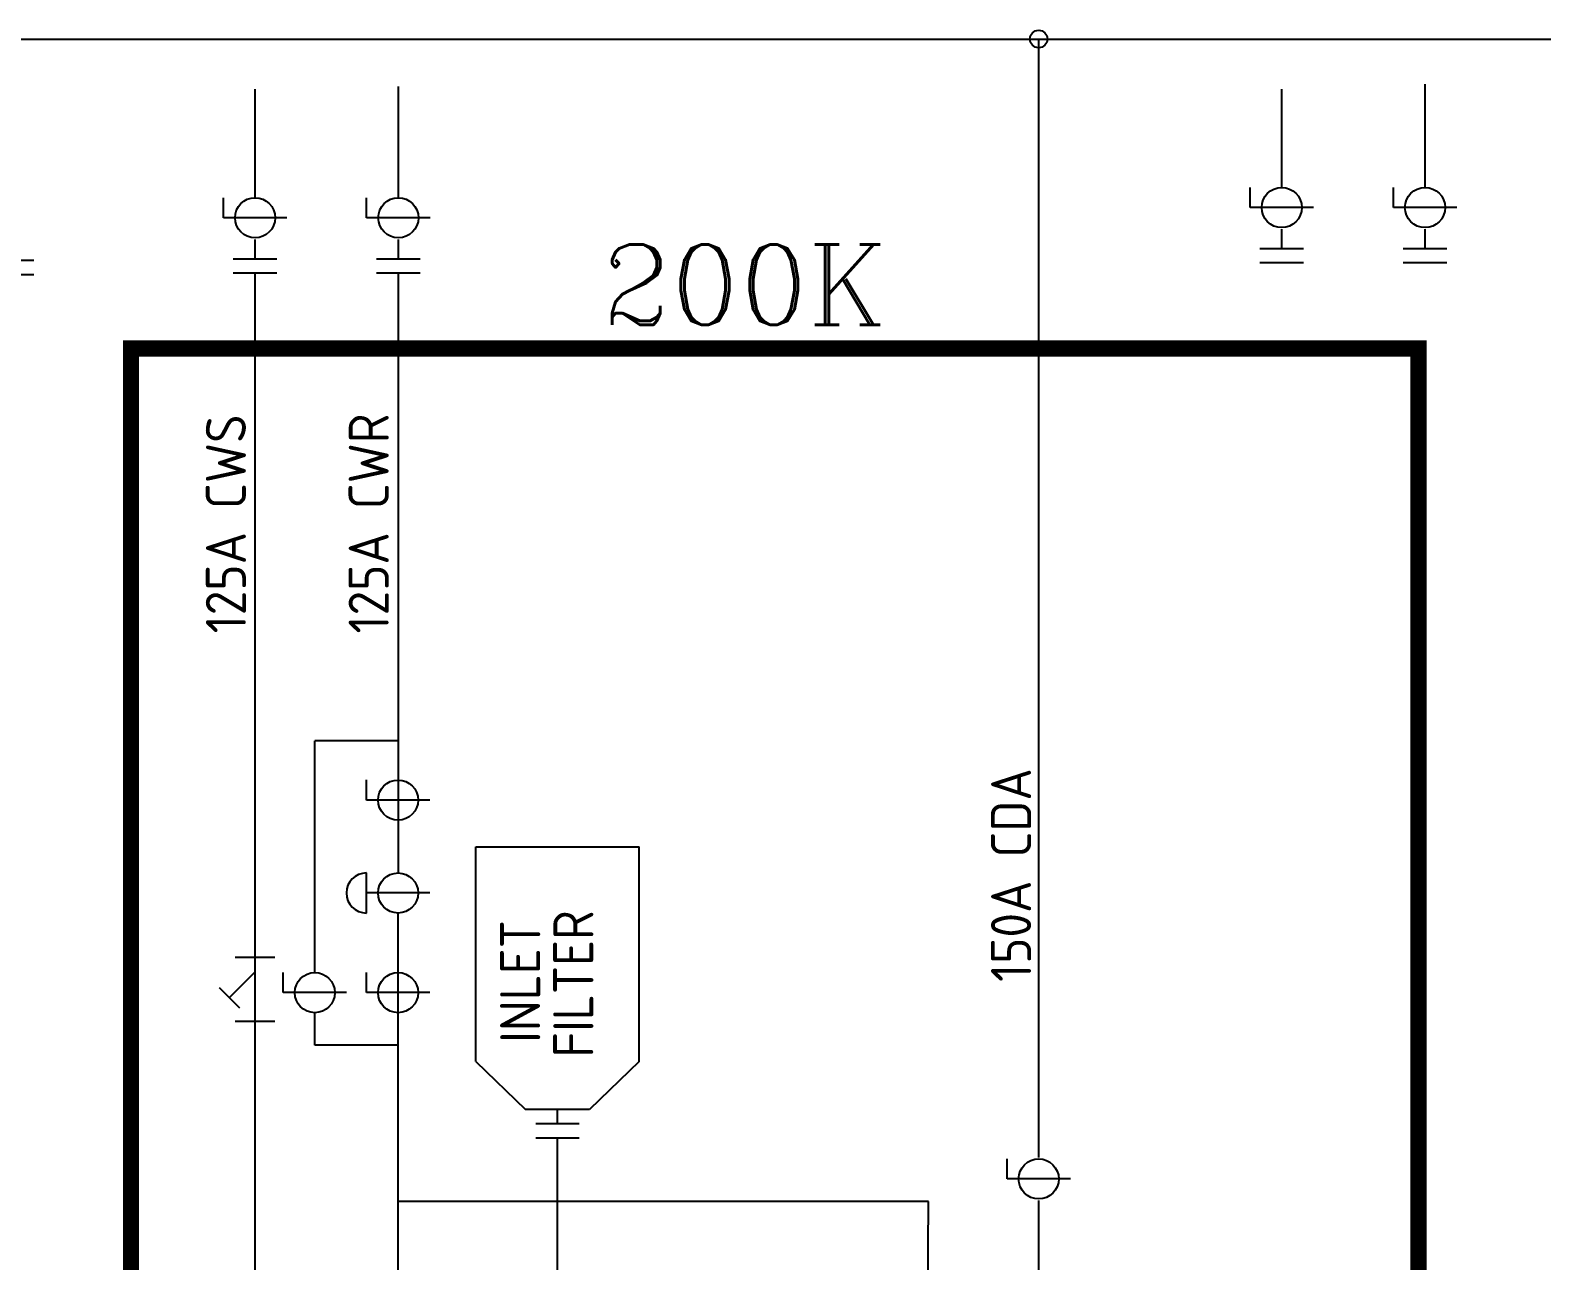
# Model space of a CAD drawing. Header units: millimetres. Extents: x -418 to 883, y -30 to 1351.
# Drawn here: x 100.5 to 194.7, y 1131.6 to 1208.3 of the extents above; entities that cross this region are included whole.
import ezdxf
from ezdxf.enums import TextEntityAlignment as Align

# ---------------------------------------------------------------- set-up
doc = ezdxf.new("R2010")
doc.units = ezdxf.units.MM
doc.header["$LTSCALE"] = 10
doc.linetypes.add('HIDDEN', pattern=[0.375, 0.25, -0.125])
doc.linetypes.add('PHANTOM', pattern=[2.5, 1.25, -0.25, 0.25, -0.25, 0.25, -0.25])
for name, color, linetype in [('U-CDA-EQ', 22, 'Continuous'), ('U-CDA-EQ-P2', 9, 'Continuous'), ('U-CDA-PIPE', 203, 'Continuous'), ('U-CDA-TXT-01', 3, 'Continuous'), ('U-CDA-V', 2, 'Continuous'), ('U-CH-PIPE', 130, 'Continuous'), ('U-CW-V', 3, 'Continuous')]:
    doc.layers.add(name, color=color, linetype=linetype)
doc.styles.add('AA-TXT', font='isocp.shx', dxfattribs={"bigfont": 'chineset.shx'})
doc.styles.add('STDTEXT', font='complex.shx', dxfattribs={"bigfont": 'chineset.shx'})

# ---------------------------------------------------------------- blocks, each defined once
blk = doc.blocks.new('A$C5D640173')
at = {"layer": 'U-CDA-V'}
for p, q in [((0, 0), (0, 2.717)), ((0.881, 0), (0.881, 2.717))]:
    blk.add_line(p, q, dxfattribs=at)
blk = doc.blocks.new('A$Ce43be265')
at = {"layer": 'U-CDA-V', "rotation": 270}
blk.add_blockref('A$C5D640173', (51.742, 124.978), dxfattribs=at)
blk = doc.blocks.new('A$C05D23F1C')
at = {"layer": 'U-CW-V', "color": 2}
for p, q in [((1.25, 0), (1.25, 3.951)), ((1.25, 3.951), (2.503, 3.951))]:
    blk.add_line(p, q, dxfattribs=at)
blk.add_circle((1.25, 1.975), 1.25, dxfattribs=at)
blk = doc.blocks.new('A$Cd9908ede')
at = {"layer": 'U-CDA-EQ'}
for p, q in [((18.005, 88.327), (28.195, 88.327)), ((18.005, 74.955), (18.005, 88.327)), ((28.195, 74.955), (28.195, 88.327)), ((18.005, 74.955), (21.104, 71.967)), ((28.195, 74.955), (25.096, 71.967)), ((25.096, 71.967), (21.104, 71.967)), ((23.1, 71.066), (23.1, 71.967))]:
    blk.add_line(p, q, dxfattribs=at)
at = {"layer": 'U-CDA-EQ', "color": 2}
for p, q in [((24.459, 71.066), (21.741, 71.066)), ((24.459, 70.185), (21.741, 70.185))]:
    blk.add_line(p, q, dxfattribs=at)
at = {"layer": 'U-CDA-PIPE'}
for p, q in [((53.1, 68.982), (53.1, 138.663)), ((23.1, 53.039), (23.1, 70.185)), ((53.1, 60.796), (53.1, 66.294))]:
    blk.add_line(p, q, dxfattribs=at)
at = {"layer": 'U-CDA-V'}
for p, q in [((5.481, 81.436), (3.006, 81.436)), ((4.229, 81.436), (4.229, 77.438)), ((4.229, 80.525), (2.642, 78.939)), ((2.009, 79.572), (3.275, 78.306)), ((2.009, 79.572), (3.275, 78.306)), ((5.481, 77.438), (3.006, 77.438))]:
    blk.add_line(p, q, dxfattribs=at)
at = {"layer": 'U-CH-PIPE'}
for p, q in [((4.244, 128.776), (4.244, 134.91)), ((13.177, 128.776), (13.177, 135.205)), ((4.244, 124.978), (4.244, 126.182)), ((13.177, 124.978), (13.177, 126.182)), ((4.244, 31.171), (4.244, 124.096)), ((13.177, 86.705), (13.177, 124.096)), ((7.968, 80.495), (7.968, 94.935)), ((13.162, 94.935), (7.968, 94.935)), ((13.162, 36.69), (13.162, 84.205)), ((7.968, 75.975), (7.968, 77.995)), ((13.162, 75.975), (7.968, 75.975)), ((46.222, 66.236), (13.162, 66.236)), ((46.164, 55.626), (46.222, 66.236))]:
    blk.add_line(p, q, dxfattribs=at)
at = {"layer": 'U-CW-V', "color": 2}
for p, q in [((11.187, 84.205), (11.187, 86.708)), ((15.137, 85.455), (11.187, 85.455))]:
    blk.add_line(p, q, dxfattribs=at)
blk.add_circle((13.162, 85.455), 1.25, dxfattribs=at)
blk.add_arc((11.187, 85.455), 1.25, 90, 270, dxfattribs=at)
at = {"layer": 'U-CDA-V'}
for name, p, rotation in [('A$C05D23F1C', (6.219, 126.276), 90), ('A$C05D23F1C', (15.152, 126.276), 90), ('A$C5D640173', (2.885, 124.978), 270), ('A$C5D640173', (11.818, 124.978), 270), ('A$C05D23F1C', (55.076, 66.388), 90)]:
    blk.add_blockref(name, p, dxfattribs=dict(at, rotation=rotation))
at = {"layer": 'U-CDA-V', "linetype": 'HIDDEN', "rotation": 90}
for p in [(15.137, 89.995), (9.943, 77.995), (15.137, 77.995)]:
    blk.add_blockref('A$C05D23F1C', p, dxfattribs=at)
at = {"layer": 'U-CDA-EQ', "style": 'AA-TXT'}
for s, p in [('FILTER', (25.333, 75.195)), ('INLET', (22.023, 76.116))]:
    blk.add_text(s, height=2.5, rotation=90, dxfattribs=at).set_placement(p)
at = {"layer": 'U-CDA-TXT-01', "style": 'AA-TXT'}
for s, p in [('125A CWS', (3.673, 101.638)), ('125A CWR', (12.576, 101.624))]:
    blk.add_text(s, height=2.5, rotation=90, dxfattribs=at).set_placement(p)
blk.add_text('150A CDA', height=2.5, rotation=90, dxfattribs=at).set_placement((51.377, 86.574), align=Align.MIDDLE_CENTER)

msp = doc.modelspace()

# ---------------------------------------------------------------- linework, layer by layer
at = {"layer": 'U-CDA-EQ-P2', "linetype": 'PHANTOM', "const_width": 1}
msp.add_lwpolyline([(106.758, 1070.731), (187.034, 1070.731), (187.034, 1188.438), (106.758, 1188.438)], close=True, dxfattribs=at)
at = {"layer": 'U-CDA-PIPE'}
msp.add_line((33.194, 1207.72), (443.942, 1207.72), dxfattribs=at)
msp.add_circle((163.354, 1207.72), 0.548, dxfattribs=at)
at = {"layer": 'U-CH-PIPE'}
for p, q in [((114.497, 1203.966), (114.497, 1204.606)), ((123.43, 1204.261), (123.43, 1204.763)), ((178.507, 1203.966), (178.507, 1204.606)), ((178.507, 1198.472), (178.507, 1204.606)), ((187.441, 1198.472), (187.441, 1204.9)), ((187.441, 1204.261), (187.441, 1204.763)), ((178.507, 1194.673), (178.507, 1195.878)), ((187.441, 1194.673), (187.441, 1195.878))]:
    msp.add_line(p, q, dxfattribs=at)

# ---------------------------------------------------------------- block references
msp.add_blockref('A$Cd9908ede', (110.253, 1069.056))
at = {"layer": 'U-CDA-EQ-P2'}
msp.add_blockref('A$Ce43be265', (46.243, 1068.956), dxfattribs=at)
at = {"layer": 'U-CDA-V'}
for name, p, rotation in [('A$C05D23F1C', (180.483, 1195.972), 90), ('A$C05D23F1C', (189.416, 1195.972), 90), ('A$C5D640173', (177.149, 1194.673), 270), ('A$C5D640173', (186.082, 1194.673), 270)]:
    msp.add_blockref(name, p, dxfattribs=dict(at, rotation=rotation))

# ---------------------------------------------------------------- texts
at = {"layer": 'U-CDA-EQ-P2', "linetype": 'PHANTOM', "style": 'STDTEXT'}
msp.add_text('200K', height=5, dxfattribs=at).set_placement((136.12, 1189.915))

doc.saveas('drawing.dxf')
